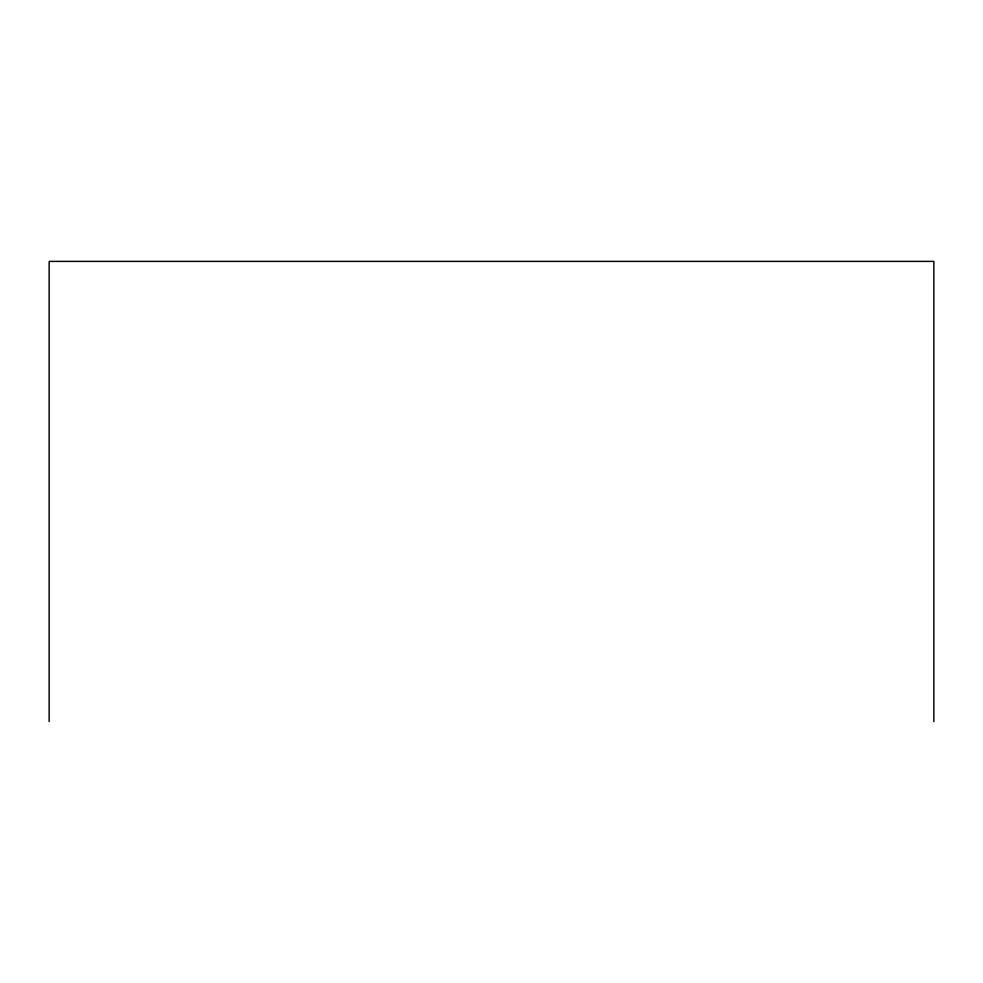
<?xml version="1.0" encoding="UTF-8"?>
<svg xmlns="http://www.w3.org/2000/svg" width="983" height="983" viewBox="0 0 983 983"><rect width="100%" height="100%" fill="white"/><g stroke="black" fill="none" stroke-linecap="round" stroke-linejoin="round"><path stroke-width="1.47" d="M933.85 721.608L933.85 261.392L49.15 261.392L49.15 721.608"/></g></svg>
